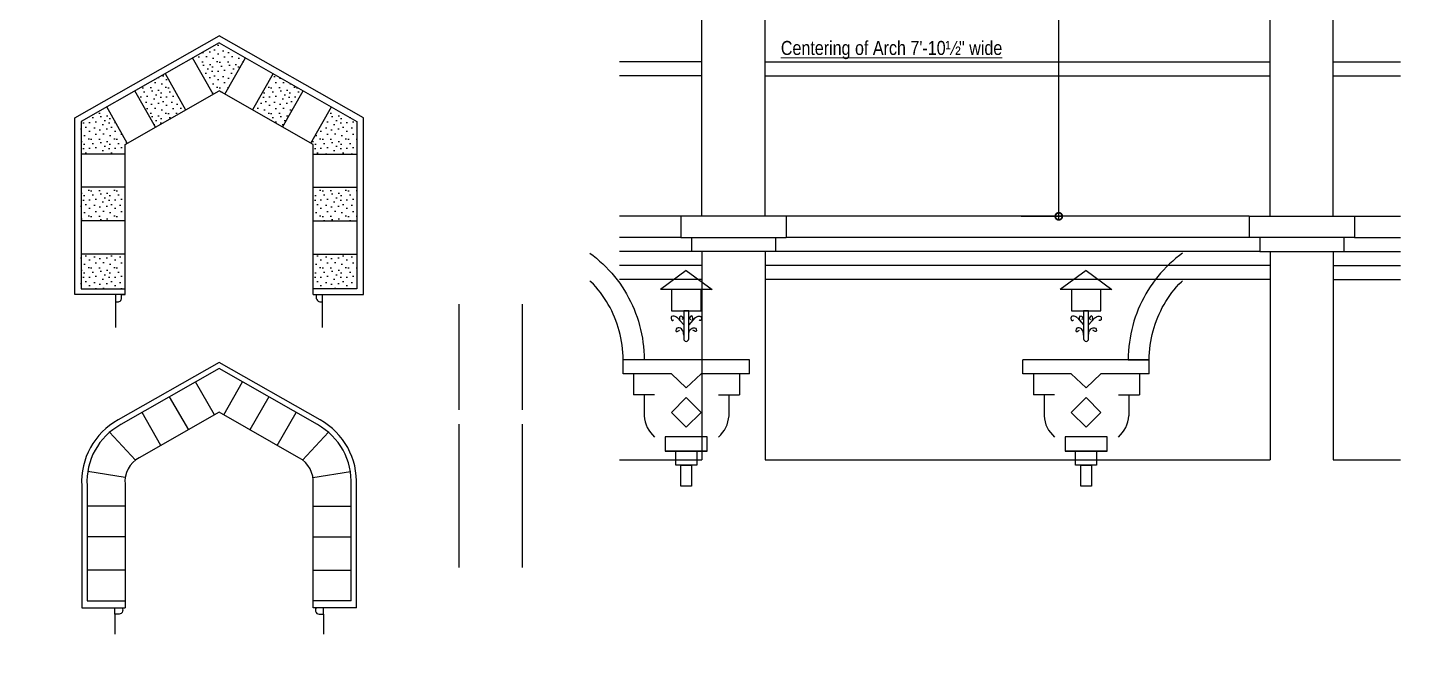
# Paper-space layout 'Layout3' of a CAD drawing. Header units: millimetres. Extents: x 394 to 1198, y 4 to 540.
# Drawn here: x 570.5 to 867.6, y 178.8 to 313.7 of the extents above; entities that cross this region are included whole.
import ezdxf
from ezdxf.xclip import XClip

# ---------------------------------------------------------------- set-up
doc = ezdxf.new("R2010")
doc.units = ezdxf.units.MM
doc.header["$XCLIPFRAME"] = 0
doc.layers.get('0').update_dxf_attribs({"color": 254})
doc.layers.add('Dim', color=7, linetype='Continuous', lineweight=9)
for name, color, linetype in [('ele', 43, 'Continuous'), ('ele1', 1, 'Continuous'), ('Pillar', 30, 'Continuous'), ('Text', 255, 'Continuous')]:
    doc.layers.add(name, color=color, linetype=linetype)
doc.styles.add('SWISS', font='swissc.ttf')
doc.dimstyles.new('¾ Scale', dxfattribs={"dimtxt": 1.625, "dimasz": 3, "dimexe": 0.75, "dimexo": 0.75, "dimgap": 0.09, "dimtad": 0, "dimdec": 3, "dimzin": 3, "dimdsep": 46, "dimlunit": 4, "dimtxsty": 'Standard', "dimblk": 'DOTSMALL', "dimcen": 0.09, "dimdle": 0.75, "dimadec": 0, "dimazin": 0, "dimtfac": 1, "dimtdec": 3, "dimtmove": 1, "dimatfit": 3, "dimfxl": 1, "dimtolj": 1, "dimtzin": 0, "dimarcsym": 0})

# ---------------------------------------------------------------- blocks, each defined once
blk = doc.blocks.new('Cangry')
at = {"color": 0, "linetype": 'ByBlock', "lineweight": -2, "ltscale": 3}
for p, q in [((13.5, 0), (-13.5, 0)), ((13.5, -3), (13.5, 0)), ((-13.5, -3), (-13.5, 0)), ((-3.18, -3), (-13.5, -3)), ((-11.25, -3), (-11.25, -7.5)), ((0, -6), (-3.18, -3)), ((3.18, -3), (0, -6)), ((13.5, -3), (3.18, -3)), ((11.39, -3), (11.39, -7.5)), ((-6.75, -7.5), (-11.25, -7.5)), ((-9, -7.5), (-9, -12)), ((6.89, -7.5), (11.39, -7.5)), ((9.14, -7.5), (9.14, -12))]:
    blk.add_line(p, q, dxfattribs=at)
blk.add_lwpolyline([(0, -8.07), (-3.18, -11.25), (0, -14.43), (3.18, -11.25)], close=True, dxfattribs=at)
for centre, start, end in [((-2.45, -11.54), 184.0381, 229.092), ((2.59, -11.54), 310.908, 355.9619)]:
    blk.add_arc(centre, 6.57, start, end, dxfattribs=at)
blk = doc.blocks.new('Lemp')
at = {"color": 0, "linetype": 'ByBlock', "lineweight": -2, "ltscale": 3}
for p, q in [((0, 15.11), (-5.52, 11.07)), ((0, 15.11), (5.52, 11.07)), ((5.52, 11.07), (-5.52, 11.07)), ((-3.16, 11.07), (-3.16, 6.49)), ((3.16, 6.49), (3.16, 11.07)), ((-3.16, 6.49), (3.16, 6.49)), ((0.53, 6.49), (-0.53, 6.49)), ((-0.53, 6.49), (-0.53, 0.53)), ((0.53, 0.53), (0.53, 6.49)), ((-1.85, 5), (-0.53, 3.51)), ((1.85, 5), (0.53, 3.51))]:
    blk.add_line(p, q, dxfattribs=at)
blk.add_arc((0, 0.53), 0.527, 180, 0, dxfattribs=at)
for points in [[(-1.85, 5), (-2.58, 5.37), (-3.12, 5.3), (-3.24, 4.96), (-3.02, 4.45), (-2.73, 4.59)], [(-1.24, 4.31), (-1.4, 4.93), (-1.17, 5.42), (-0.71, 4.88), (-0.97, 4.64)], [(1.24, 4.31), (1.4, 4.93), (1.17, 5.42), (0.71, 4.88), (0.97, 4.64)], [(1.85, 5), (2.58, 5.37), (3.12, 5.3), (3.24, 4.96), (3.02, 4.45), (2.73, 4.59)], [(-0.53, 1.34), (-0.84, 2.47), (-1.26, 2.79), (-2.15, 2.61), (-2.15, 2.08), (-1.67, 2.25), (-1.43, 2.39)], [(0.53, 1.34), (0.84, 2.47), (1.26, 2.79), (2.15, 2.61), (2.15, 2.08), (1.67, 2.25), (1.43, 2.39)]]:
    blk.add_spline(points, degree=3, dxfattribs=at)
blk = doc.blocks.new('Arch-9')
at = {"color": 0, "linetype": 'ByBlock', "lineweight": -2}
blk.add_lwpolyline([(99, 0, 0.267949), (84.94, 24.36), (47.25, 46.57), (9.53, 24.34, 0.267572), (-4.5, 0), (0, 0, -0.267949), (11.81, 20.46), (47.25, 41.34), (82.69, 20.46, -0.267949), (94.5, 0)], format="xyb", close=True, dxfattribs=at)
blk = doc.blocks.new('Gutka')
at = {"color": 0, "linetype": 'ByBlock', "lineweight": -2}
blk.add_line((4.5, 7.5), (-4.5, 7.5), dxfattribs=at)
for points in [[(4.5, 10.5), (-4.5, 10.5), (-4.5, 7.5), (4.5, 7.5)], [(-2.25, 7.5), (2.25, 7.5), (2.25, 4.5), (-2.25, 4.5)], [(-1.125, 4.5), (1.125, 4.5), (1.125, 0), (-1.125, 0)]]:
    blk.add_lwpolyline(points, close=True, dxfattribs=at)
blk = doc.blocks.new('LINE')
at = {"color": 0, "linetype": 'ByBlock', "lineweight": -2}
blk.add_line((0, 0), (12, 0), dxfattribs=at)
blk = doc.blocks.new('_DotSmall')
at = {"layer": 'Text', "color": 0, "const_width": 0.5}
blk.add_lwpolyline([(-0.0625, 0, 1), (0.0625, 0, 1)], format="xyb", close=True, dxfattribs=at)
blk = doc.blocks.new('*D222')
at = {"layer": 'Defpoints', "color": 0, "transparency": 16777216}
for p in [(782.14, 383.76), (782.14, 273.42), (790.94, 273.42)]:
    blk.add_point(p, dxfattribs=at)
at = {"layer": 'Dim', "color": 0, "lineweight": -2, "transparency": 16777216}
for p, q in [((782.89, 383.76), (791.69, 383.76)), ((790.94, 384.51), (790.94, 329.44)), ((790.94, 272.67), (790.94, 321.41)), ((782.89, 273.42), (791.69, 273.42))]:
    blk.add_line(p, q, dxfattribs=at)
at = {"layer": 'Dim', "color": 0, "lineweight": -2, "transparency": 16777216, "xscale": 3, "yscale": 3, "zscale": 3}
for p, rotation in [((790.94, 383.76), 90), ((790.94, 273.42), 270)]:
    blk.add_blockref('_DotSmall', p, dxfattribs=dict(at, rotation=rotation))
at = {"layer": 'Dim', "color": 0, "transparency": 16777216, "insert": (790.94, 325.43), "char_height": 1.625, "attachment_point": 5, "rotation": 90}
blk.add_mtext('\\A1;9\'-2{\\H1x;\\S3/8;}"', dxfattribs=at)

psp = doc.layouts.new('Layout3')

# ---------------------------------------------------------------- hatches: boundary and pattern name
h = psp.add_hatch()
h.set_pattern_fill('STIP1', scale=5.5, style=0, pattern_type=2)
h.set_pattern_definition([(0, (611.893, 288.994), (0, 5.5), [0, -5.5]), (0, (612.553, 288.114), (0, 5.5), [0, -5.5]), (0, (612.278, 286.794), (0, 5.5), [0, -5.5]), (0, (614.203, 285.529), (0, 5.5), [0, -5.5]), (0, (614.038, 287.509), (0, 5.5), [0, -5.5]), (0, (615.523, 288.829), (0, 5.5), [0, -5.5]), (0, (613.598, 289.214), (0, 5.5), [0, -5.5]), (0, (615.908, 286.959), (0, 5.5), [0, -5.5]), (0, (615.633, 285.199), (0, 5.5), [0, -5.5]), (0, (611.563, 284.374), (0, 5.5), [0, -5.5]), (0, (612.553, 285.474), (0, 5.5), [0, -5.5]), (0, (613.323, 284.429), (0, 5.5), [0, -5.5]), (0, (616.678, 287.949), (0, 5.5), [0, -5.5]), (0, (614.918, 286.574), (0, 5.5), [0, -5.5]), (0, (614.478, 288.389), (0, 5.5), [0, -5.5]), (0, (615.413, 287.894), (0, 5.5), [0, -5.5]), (0, (613.433, 286.409), (0, 5.5), [0, -5.5]), (0, (614.973, 289.379), (0, 5.5), [0, -5.5]), (0, (616.678, 286.134), (0, 5.5), [0, -5.5]), (0, (616.513, 284.484), (0, 5.5), [0, -5.5])])
h.paths.add_polyline_path([(617.0465, 307.2653), (611.3981, 310.4861), (605.7496, 307.2653), (610.1521, 299.5444), (611.3981, 300.2557), (612.644, 299.5444)])
h.paths.add_polyline_path([(629.4001, 300.2211), (622.954, 303.8968), (618.5456, 296.1751), (624.9939, 292.4936)])
h.paths.add_polyline_path([(640.8839, 293.673), (635.4292, 296.7833), (631.0211, 289.0526), (631.4939, 288.7827), (631.4939, 286.6631), (640.8839, 286.6631)])
h.paths.add_polyline_path([(640.8839, 279.6117), (631.4939, 279.6117), (631.4939, 272.4362), (640.8839, 272.4362)])
h.paths.add_polyline_path([(640.8839, 265.35), (631.4939, 265.35), (631.4939, 257.9315), (640.8839, 257.9315)])
h.paths.add_polyline_path([(591.3022, 265.35), (581.9122, 265.35), (581.9122, 257.9315), (591.3022, 257.9315)])
h.paths.add_polyline_path([(591.3022, 279.6117), (581.9122, 279.6117), (581.9122, 272.4362), (591.3022, 272.4362)])
h.paths.add_polyline_path([(587.3669, 296.7833), (581.9122, 293.673), (581.9122, 286.6631), (591.3022, 286.6631), (591.3022, 288.7827), (591.775, 289.0526)])
h.paths.add_polyline_path([(599.8421, 303.8968), (593.396, 300.2211), (597.8022, 292.4936), (604.2506, 296.1751)])

# ---------------------------------------------------------------- linework, layer by layer
at = {"color": 7}
for p, q in [((580.5388, 294.4402), (611.3981, 311.9652)), ((642.2573, 294.4402), (611.3981, 311.9652)), ((611.3981, 310.4861), (581.9122, 293.673)), ((611.3981, 310.4861), (640.8839, 293.673)), ((610.1521, 299.5444), (605.7496, 307.2653)), ((612.644, 299.5444), (617.0465, 307.2653)), ((599.8421, 303.8968), (604.2506, 296.1751)), ((622.954, 303.8968), (618.5456, 296.1751)), ((591.3022, 288.7827), (611.3981, 300.2557)), ((597.8022, 292.4936), (593.396, 300.2211)), ((631.4939, 288.7827), (611.3981, 300.2557)), ((624.9939, 292.4936), (629.4001, 300.2211)), ((580.5388, 256.7323), (580.5388, 294.4402)), ((591.775, 289.0526), (587.3669, 296.7833)), ((631.0211, 289.0526), (635.4292, 296.7833)), ((642.2573, 256.7323), (642.2573, 294.4402)), ((581.9122, 293.673), (581.9122, 257.9315)), ((640.8839, 293.673), (640.8839, 257.9315)), ((591.3022, 256.7323), (591.3022, 288.7827)), ((631.4939, 256.7323), (631.4939, 288.7827)), ((591.3022, 286.6631), (581.9122, 286.6631)), ((631.4939, 286.6631), (640.8839, 286.6631)), ((591.3022, 279.6117), (581.9122, 279.6117)), ((631.4939, 279.6117), (640.8839, 279.6117)), ((591.3022, 272.4362), (581.9122, 272.4362)), ((631.4939, 272.4362), (640.8839, 272.4362)), ((591.3022, 265.35), (581.9122, 265.35)), ((631.4939, 265.35), (640.8839, 265.35)), ((591.3022, 256.7323), (580.5388, 256.7323)), ((581.9122, 257.9315), (591.3022, 257.9315)), ((589.3054, 255.2278), (589.3054, 256.7323)), ((590.5378, 255.8022), (590.5378, 256.7323)), ((590.5378, 256.7323), (591.3046, 256.7323)), ((640.8839, 257.9315), (631.4915, 257.9315)), ((631.4939, 256.7323), (642.2573, 256.7323)), ((632.2583, 255.8022), (632.2583, 256.7323)), ((633.4908, 255.2278), (633.4908, 256.7323)), ((633.4908, 255.2278), (633.4908, 256.7323)), ((589.3054, 249.6471), (589.3054, 255.2278)), ((633.4908, 249.6471), (633.4908, 255.2278)), ((610.4118, 231.0041), (606.3931, 238.0515)), ((612.3843, 231.0041), (616.403, 238.0515)), ((600.7526, 234.8351), (604.839, 227.8262)), ((622.0435, 234.8351), (617.9572, 227.8262)), ((598.9505, 224.4684), (594.9318, 231.5158)), ((623.8456, 224.4684), (627.8643, 231.5158)), ((588.0029, 227.2766), (593.5426, 221.3274)), ((634.7932, 227.2766), (629.2535, 221.3274)), ((591.3369, 217.6275), (583.3229, 218.8895)), ((631.4592, 217.6275), (639.4732, 218.8895)), ((591.2928, 211.4877), (583.1801, 211.4877)), ((631.5033, 211.4877), (639.6161, 211.4877)), ((591.2928, 204.9074), (583.1801, 204.9074)), ((631.5033, 204.9074), (639.6161, 204.9074)), ((591.2928, 197.8153), (583.1801, 197.8153)), ((631.5033, 197.8153), (639.6161, 197.8153)), ((639.6161, 191.2748), (631.5033, 191.2748)), ((582.0442, 189.7815), (591.2928, 189.7815)), ((589.0895, 188.401), (589.0895, 189.7815)), ((640.7519, 189.7815), (631.5033, 189.7815)), ((633.7066, 188.401), (633.7066, 189.7815))]:
    psp.add_line(p, q, dxfattribs=at)
for points in [[(640.7519, 189.7815), (640.7519, 215.8378, 0.28960539), (632.9834, 229.9043), (611.3981, 242.2131), (589.8127, 229.9043, 0.28960539), (582.0442, 215.8378), (582.0442, 189.7815)], [(639.6161, 191.2748), (639.6161, 215.8721, 0.29042015), (632.4287, 228.9131), (611.3981, 240.9056), (590.3674, 228.9131, 0.29042015), (583.1801, 215.8721), (583.1801, 191.2748), (591.2928, 191.2748)], [(631.5033, 189.7815), (631.5033, 216.1759, 0.30209429), (628.4805, 221.8254), (611.3981, 231.5665), (594.3156, 221.8254, 0.30209429), (591.2928, 216.1759), (591.2928, 189.7815)], [(590.6434, 189.7815, -0.66631766), (589.7422, 188.401), (589.0895, 188.401), (589.0895, 184.172)], [(632.1527, 189.7815, 0.66631766), (633.0539, 188.401), (633.7066, 188.401), (633.7066, 184.172)]]:
    psp.add_lwpolyline(points, format="xyb", dxfattribs=at)
for centre, start, end in [((589.7035, 255.9828), 242.194577, 347.789435), ((633.0926, 255.9828), 192.210565, 297.805423)]:
    psp.add_arc(centre, 0.8536, start, end, dxfattribs=at)
at = {"layer": 'ele', "linetype": 'ByBlock', "lineweight": -2}
for p, q in [((714.6404, 306.418), (697.0378, 306.418)), ((728.1404, 306.418), (836.1404, 306.418)), ((849.6404, 306.418), (863.9806, 306.418)), ((714.6404, 303.418), (697.0378, 303.418)), ((728.1404, 303.418), (836.1404, 303.418)), ((849.6404, 303.418), (863.9806, 303.418)), ((710.1404, 273.418), (697.0378, 273.418)), ((831.6404, 273.418), (732.6404, 273.418)), ((854.1404, 273.418), (863.9806, 273.418)), ((710.1404, 268.918), (697.0378, 268.918)), ((831.6404, 268.918), (732.6404, 268.918)), ((854.1404, 268.918), (863.9806, 268.918)), ((712.3904, 265.918), (697.0378, 265.918)), ((833.8904, 265.918), (730.3904, 265.918)), ((851.8904, 265.918), (863.9806, 265.918)), ((714.6404, 262.918), (697.0378, 262.918)), ((836.1404, 262.918), (728.1404, 262.918)), ((849.6404, 262.918), (863.9806, 262.918)), ((714.6404, 259.918), (697.0378, 259.918)), ((836.1404, 259.918), (728.1404, 259.918)), ((849.6404, 259.918), (863.9806, 259.918))]:
    psp.add_line(p, q, dxfattribs=at)
at = {"layer": 'ele1'}
for p, q in [((710.1404, 273.418), (710.1404, 268.918)), ((732.6404, 273.418), (710.1404, 273.418)), ((732.6404, 273.418), (732.6404, 268.918)), ((831.6404, 273.418), (831.6404, 268.918)), ((831.6404, 273.418), (854.1404, 273.418)), ((854.1404, 273.418), (854.1404, 268.918)), ((710.1404, 268.918), (732.6404, 268.918)), ((712.3904, 268.918), (712.3904, 265.918)), ((730.3904, 268.918), (730.3904, 265.918)), ((854.1404, 268.918), (831.6404, 268.918)), ((833.8904, 268.918), (833.8904, 265.918)), ((851.8904, 268.918), (851.8904, 265.918)), ((730.3904, 265.918), (712.3904, 265.918)), ((833.8904, 265.918), (851.8904, 265.918))]:
    psp.add_line(p, q, dxfattribs=at)
at = {"layer": 'Pillar'}
for p, q in [((714.6404, 265.918), (714.6404, 221.418)), ((728.1404, 265.918), (728.1404, 221.418)), ((836.1404, 265.918), (836.1404, 221.418)), ((849.6404, 265.918), (849.6404, 221.418))]:
    psp.add_line(p, q, dxfattribs=at)
for points in [[(697.0378, 221.418), (714.6404, 221.418)], [(728.1404, 221.418), (836.1404, 221.418)], [(849.6404, 221.418), (863.9806, 221.418)]]:
    psp.add_lwpolyline(points, dxfattribs=at)

# ---------------------------------------------------------------- block references
at = {"layer": 'ele'}
ref = psp.add_blockref('Lemp', (711.2837, 106.7049), dxfattribs=dict(at, row_count=2, column_count=2, row_spacing=140, column_spacing=85.5))
XClip(ref).set_block_clipping_path([(-19.0991225353, -91.2567702924), (106.1080039964, 74.7986793239)])
ref = psp.add_blockref('Lemp', (583.9988, 95.971), dxfattribs=dict(at, row_count=2, column_count=2, row_spacing=140, column_spacing=85.5))
XClip(ref).set_block_clipping_path([(61.9705387775, -37.6007886016), (110.0423510309, 18.6999914033)])
ref = psp.add_blockref('Cangry', (711.2837, 102.7753), dxfattribs=dict(at, row_count=2, column_count=2, row_spacing=140, column_spacing=85.5))
XClip(ref).set_block_clipping_path([(-19.0991225353, -87.3271540651), (106.1080039964, 78.7282955511)])
ref = psp.add_blockref('Cangry', (583.9988, 92.0414), dxfattribs=dict(at, row_count=2, column_count=2, row_spacing=140, column_spacing=85.5))
XClip(ref).set_block_clipping_path([(61.9705387774, -33.6711723744), (110.0423510309, 22.6296076306)])
at = {"layer": 'ele1'}
ref = psp.add_blockref('Arch-9', (697.7842, 102.7753), dxfattribs=dict(at, xscale=-1, row_count=2, column_count=1, row_spacing=140, column_spacing=0))
XClip(ref).set_block_clipping_path([(-118.0985831644, -87.3271540651), (7.1085433672, 78.7282955511)])
ref = psp.add_blockref('Arch-9', (810.2831, 102.7753), dxfattribs=dict(at, row_count=2, column_count=1, row_spacing=140, column_spacing=0))
XClip(ref).set_block_clipping_path([(-118.0985831644, -87.3271540651), (7.1085433672, 78.7282955511)])
ref = psp.add_blockref('Gutka', (711.2837, 75.7729), dxfattribs=dict(at, row_count=2, column_count=2, row_spacing=140, column_spacing=85.5))
XClip(ref).set_block_clipping_path([(-19.0991225353, -60.324789777), (106.1080039964, 105.7306598392)])
ref = psp.add_blockref('Gutka', (583.9988, 65.039), dxfattribs=dict(at, row_count=2, column_count=2, row_spacing=140, column_spacing=85.5))
XClip(ref).set_block_clipping_path([(61.9705387775, -6.6688080863), (110.042351031, 49.6319719187)])
at = {"layer": 'Pillar'}
ref = psp.add_blockref('LINE', (714.6404, 273.418), dxfattribs=dict(at, xscale=-5.5, yscale=4.690000000000509, zscale=4.69, rotation=270, row_count=2, column_count=2, row_spacing=13.5, column_spacing=-140))
XClip(ref).set_block_clipping_path([(-3.1052247429, -2.6330751674), (26.653816407, 24.0635402977)])
ref = psp.add_blockref('LINE', (849.6404, 273.418), dxfattribs=dict(at, xscale=5.5, yscale=4.690000000000509, zscale=4.69, rotation=90, row_count=2, column_count=2, row_spacing=13.5, column_spacing=140))
XClip(ref).set_block_clipping_path([(-3.1052247429, -2.6330751674), (26.653816407, 24.0635402977)])
ref = psp.add_blockref('LINE', (662.7488, 92.0414), dxfattribs=dict(at, xscale=-4.700000000000728, yscale=4.690000000000509, zscale=4.69, rotation=270, row_count=2, column_count=2, row_spacing=13.5, column_spacing=-140))
XClip(ref).set_block_clipping_path([(-7.1640792286, -3.577710282), (4.8148101342, 6.672143077)])
ref = psp.add_blockref('LINE', (662.7488, 22.0414), dxfattribs=dict(at, xscale=-5.579999999999927, yscale=4.690000000000509, zscale=4.69, rotation=270, row_count=2, column_count=2, row_spacing=13.5, column_spacing=-140))
XClip(ref).set_block_clipping_path([(6.5105425852, -3.577710282), (16.6002881058, 6.672143077)])

# ---------------------------------------------------------------- texts
at = {"layer": 'Dim', "style": 'SWISS'}
psp.add_text('%%uCentering of Arch 7\'-10½" wide', height=3, dxfattribs=at).set_placement((731.5151, 307.8893))

# ---------------------------------------------------------------- dimensions: what is measured, and where the dimension line sits
at = {"layer": 'Dim'}
dim = psp.add_linear_dim(base=(790.9414, 273.418), p1=(782.1404, 383.7622), p2=(782.1404, 273.418), angle=90, dimstyle='¾ Scale', dxfattribs=at)
dim.commit()
dim.dimension.update_dxf_attribs({"geometry": '*D222', "text_midpoint": (790.9414, 325.4271), "dimtype": 160})

doc.saveas('drawing.dxf')
